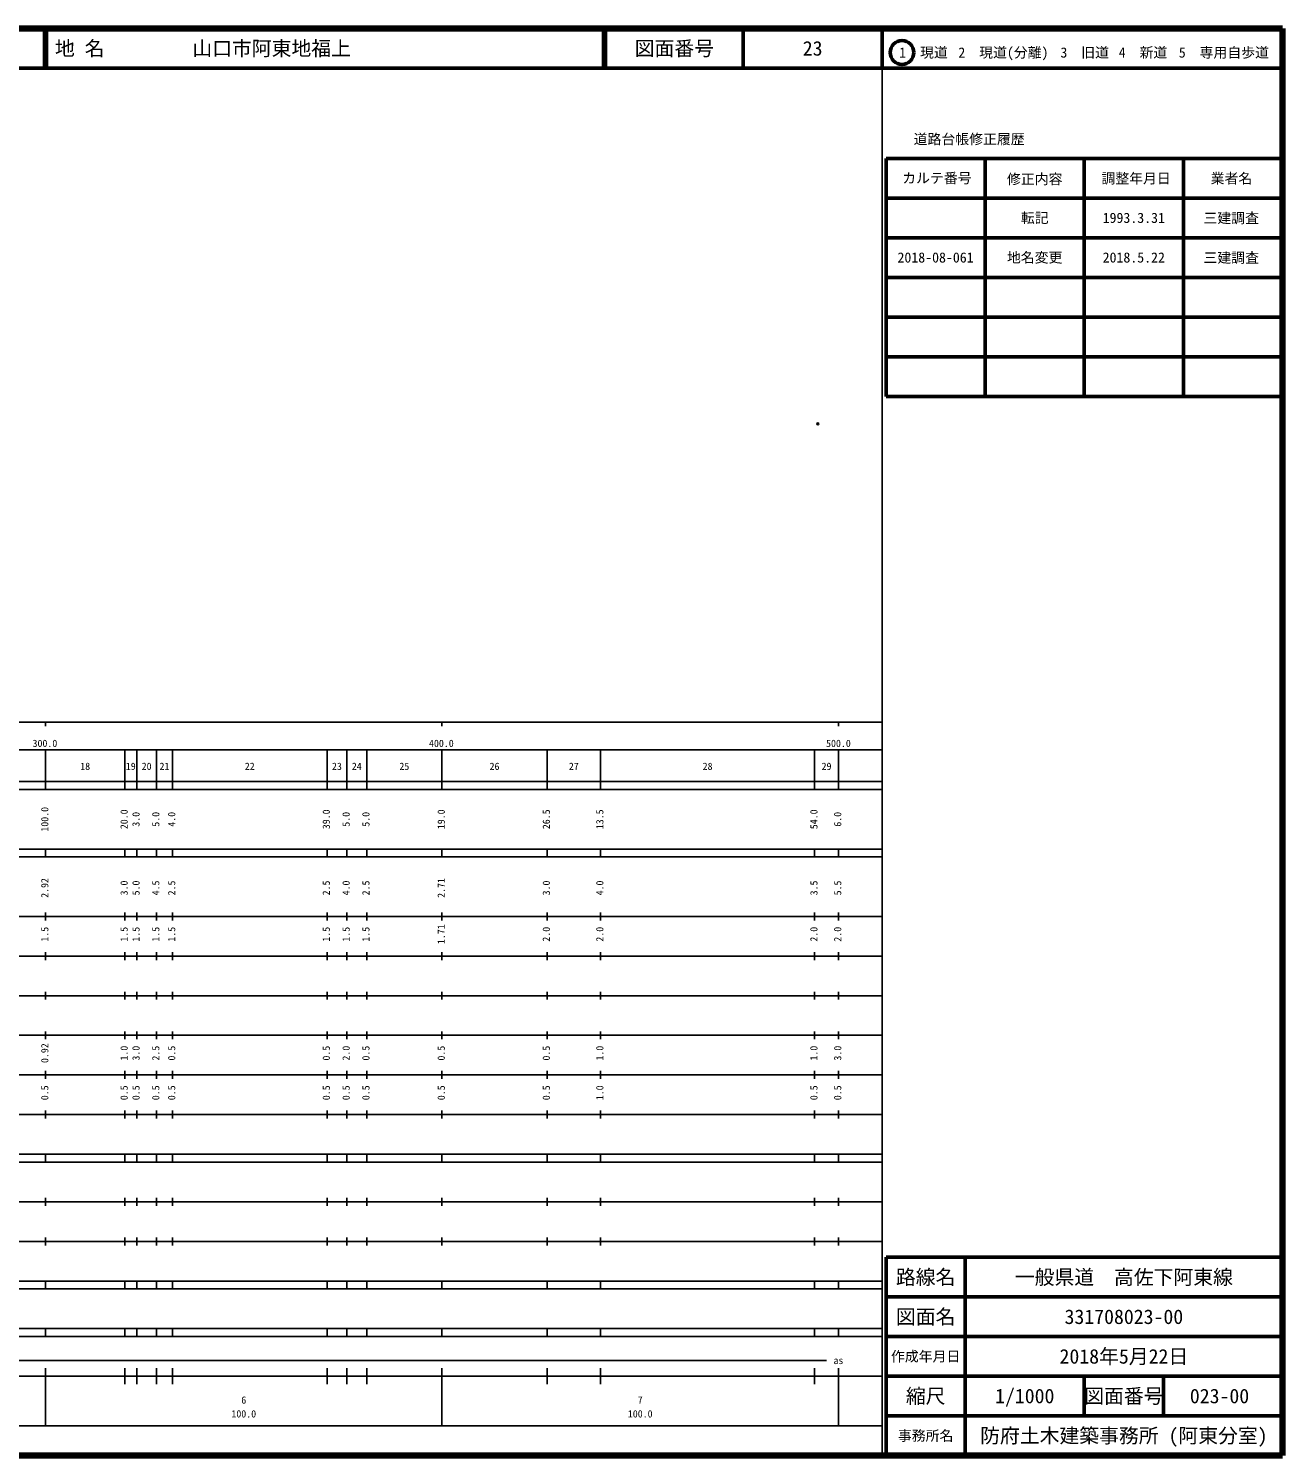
# Model space of a CAD drawing. Units: millimetres on the paper. Extents: x 40 to 680, y 20 to 380.
# Drawn here: x 363.7 to 680, y 20 to 380 of the extents above; entities that cross this region are included whole.
import ezdxf
from ezdxf.enums import TextEntityAlignment as Align

# ---------------------------------------------------------------- set-up
doc = ezdxf.new("R2010")
doc.units = ezdxf.units.MM
doc.header["$PDMODE"] = 32
doc.header["$PDSIZE"] = 0.5
doc.layers.add('M-OTRS', color=6, linetype='Continuous')
doc.layers.add('M-TTL-TXT', color=7, linetype='Continuous')
for name, color, linetype, lineweight in [('M-TTL', 2, 'Continuous', 140), ('M-TTL-BAND', 7, 'Continuous', 25), ('M-TTL-FRAM', 2, 'Continuous', 50), ('M-TTL-LINE', 7, 'Continuous', 50)]:
    doc.layers.add(name, color=color, linetype=linetype, lineweight=lineweight)
doc.styles.add('ＭＳ ゴシック', font='')
doc.styles.get('ＭＳ ゴシック').set_extended_font_data('MS Gothic')

msp = doc.modelspace()

# ---------------------------------------------------------------- linework, layer by layer
at = {"layer": 'M-OTRS'}
msp.add_point((562.79, 280.261), dxfattribs=at)
at = {"layer": 'M-TTL'}
for p, q in [((680, 380), (40, 380)), ((680, 20), (680, 380)), ((40, 20), (680, 20))]:
    msp.add_line(p, q, dxfattribs=at)
at = {"layer": 'M-TTL-BAND'}
for p, q in [((579, 20), (579, 370)), ((40, 205), (579, 205)), ((368, 205), (368, 204)), ((468, 205), (468, 204)), ((568, 205), (568, 204)), ((68, 198), (579, 198)), ((368, 188), (368, 198)), ((388, 188), (388, 198)), ((391, 188), (391, 198)), ((396, 188), (396, 198)), ((400, 188), (400, 198)), ((439, 188), (439, 198)), ((444, 188), (444, 198)), ((449, 188), (449, 198)), ((468, 188), (468, 198)), ((494.5, 188), (494.5, 198)), ((508, 188), (508, 198)), ((562, 188), (562, 198)), ((568, 188), (568, 198)), ((40, 190), (579, 190)), ((40, 188), (579, 188)), ((40, 173), (579, 173)), ((368, 171), (368, 173)), ((388, 171), (388, 173)), ((391, 171), (391, 173)), ((396, 171), (396, 173)), ((400, 171), (400, 173)), ((439, 171), (439, 173)), ((444, 171), (444, 173)), ((449, 171), (449, 173)), ((468, 171), (468, 173)), ((494.5, 171), (494.5, 173)), ((508, 171), (508, 173)), ((562, 171), (562, 173)), ((568, 171), (568, 173)), ((40, 171), (579, 171)), ((40, 156), (579, 156)), ((368, 155), (368, 157)), ((388, 155), (388, 157)), ((391, 155), (391, 157)), ((396, 155), (396, 157)), ((400, 155), (400, 157)), ((439, 155), (439, 157)), ((444, 155), (444, 157)), ((449, 155), (449, 157)), ((468, 155), (468, 157)), ((494.5, 155), (494.5, 157)), ((508, 155), (508, 157)), ((562, 155), (562, 157)), ((568, 155), (568, 157)), ((46, 146), (579, 146)), ((368, 145), (368, 147)), ((388, 145), (388, 147)), ((391, 145), (391, 147)), ((396, 145), (396, 147)), ((400, 145), (400, 147)), ((439, 145), (439, 147)), ((444, 145), (444, 147)), ((449, 145), (449, 147)), ((468, 145), (468, 147)), ((494.5, 145), (494.5, 147)), ((508, 145), (508, 147)), ((562, 145), (562, 147)), ((568, 145), (568, 147)), ((368, 135), (368, 137)), ((388, 135), (388, 137)), ((391, 135), (391, 137)), ((396, 135), (396, 137)), ((400, 135), (400, 137)), ((439, 135), (439, 137)), ((444, 135), (444, 137)), ((449, 135), (449, 137)), ((468, 135), (468, 137)), ((494.5, 135), (494.5, 137)), ((508, 135), (508, 137)), ((562, 135), (562, 137)), ((568, 135), (568, 137)), ((52, 136), (579, 136)), ((46, 126), (579, 126)), ((368, 125), (368, 127)), ((388, 125), (388, 127)), ((391, 125), (391, 127)), ((396, 125), (396, 127)), ((400, 125), (400, 127)), ((439, 125), (439, 127)), ((444, 125), (444, 127)), ((449, 125), (449, 127)), ((468, 125), (468, 127)), ((494.5, 125), (494.5, 127)), ((508, 125), (508, 127)), ((562, 125), (562, 127)), ((568, 125), (568, 127)), ((52, 116), (579, 116)), ((368, 115), (368, 117)), ((388, 115), (388, 117)), ((391, 115), (391, 117)), ((396, 115), (396, 117)), ((400, 115), (400, 117)), ((439, 115), (439, 117)), ((444, 115), (444, 117)), ((449, 115), (449, 117)), ((468, 115), (468, 117)), ((494.5, 115), (494.5, 117)), ((508, 115), (508, 117)), ((562, 115), (562, 117)), ((568, 115), (568, 117)), ((46, 106), (579, 106)), ((368, 105), (368, 107)), ((388, 105), (388, 107)), ((391, 105), (391, 107)), ((396, 105), (396, 107)), ((400, 105), (400, 107)), ((439, 105), (439, 107)), ((444, 105), (444, 107)), ((449, 105), (449, 107)), ((468, 105), (468, 107)), ((494.5, 105), (494.5, 107)), ((508, 105), (508, 107)), ((562, 105), (562, 107)), ((568, 105), (568, 107)), ((40, 96), (579, 96)), ((40, 94), (579, 94)), ((368, 94), (368, 96)), ((388, 94), (388, 96)), ((391, 94), (391, 96)), ((396, 94), (396, 96)), ((400, 94), (400, 96)), ((439, 94), (439, 96)), ((444, 94), (444, 96)), ((449, 94), (449, 96)), ((468, 94), (468, 96)), ((494.5, 94), (494.5, 96)), ((508, 94), (508, 96)), ((562, 94), (562, 96)), ((568, 94), (568, 96)), ((49, 84), (579, 84)), ((368, 83), (368, 85)), ((388, 83), (388, 85)), ((391, 83), (391, 85)), ((396, 83), (396, 85)), ((400, 83), (400, 85)), ((439, 83), (439, 85)), ((444, 83), (444, 85)), ((449, 83), (449, 85)), ((468, 83), (468, 85)), ((494.5, 83), (494.5, 85)), ((508, 83), (508, 85)), ((562, 83), (562, 85)), ((568, 83), (568, 85)), ((40, 74), (579, 74)), ((368, 73), (368, 75)), ((388, 73), (388, 75)), ((391, 73), (391, 75)), ((396, 73), (396, 75)), ((400, 73), (400, 75)), ((439, 73), (439, 75)), ((444, 73), (444, 75)), ((449, 73), (449, 75)), ((468, 73), (468, 75)), ((494.5, 73), (494.5, 75)), ((508, 73), (508, 75)), ((562, 73), (562, 75)), ((568, 73), (568, 75)), ((40, 64), (579, 64)), ((40, 62), (579, 62)), ((368, 62), (368, 64)), ((388, 62), (388, 64)), ((391, 62), (391, 64)), ((396, 62), (396, 64)), ((400, 62), (400, 64)), ((439, 62), (439, 64)), ((444, 62), (444, 64)), ((449, 62), (449, 64)), ((468, 62), (468, 64)), ((494.5, 62), (494.5, 64)), ((508, 62), (508, 64)), ((562, 62), (562, 64)), ((568, 62), (568, 64)), ((40, 52), (579, 52)), ((368, 50), (368, 52)), ((388, 50), (388, 52)), ((391, 50), (391, 52)), ((396, 50), (396, 52)), ((400, 50), (400, 52)), ((439, 50), (439, 52)), ((444, 50), (444, 52)), ((449, 50), (449, 52)), ((468, 50), (468, 52)), ((494.5, 50), (494.5, 52)), ((508, 50), (508, 52)), ((562, 50), (562, 52)), ((568, 50), (568, 52)), ((40, 50), (579, 50)), ((249.5, 44), (565, 44)), ((40, 40), (579, 40)), ((368, 27.5), (368, 42)), ((388, 38), (388, 42)), ((391, 38), (391, 42)), ((396, 38), (396, 42)), ((400, 38), (400, 42)), ((439, 38), (439, 42)), ((444, 38), (444, 42)), ((449, 38), (449, 42)), ((468, 27.5), (468, 42)), ((494.5, 38), (494.5, 42)), ((508, 38), (508, 42)), ((562, 38), (562, 42)), ((568, 27.5), (568, 42)), ((68, 27.5), (579, 27.5))]:
    msp.add_line(p, q, dxfattribs=at)
at = {"layer": 'M-TTL-FRAM'}
for p, q in [((580, 347.197), (580, 287.197)), ((580, 347.197), (680, 347.197)), ((580, 287.197), (680, 287.197)), ((680, 70), (580, 70)), ((580, 70), (580, 20))]:
    msp.add_line(p, q, dxfattribs=at)
at = {"layer": 'M-TTL-LINE'}
for p, q in [((367.75, 380), (367.75, 370)), ((368.25, 380), (368.25, 370)), ((508.747, 380), (508.747, 370)), ((509.247, 380), (509.247, 370)), ((543.997, 380), (543.997, 370)), ((579, 380), (579, 370)), ((40, 370), (680, 370)), ((605, 347.197), (605, 287.197)), ((630, 347.197), (630, 287.197)), ((655, 347.197), (655, 287.197)), ((580, 337.197), (680, 337.197)), ((580, 327.197), (680, 327.197)), ((580, 317.197), (680, 317.197)), ((580, 307.197), (680, 307.197)), ((580, 297.197), (680, 297.197)), ((600, 70), (600, 20)), ((680, 60), (580, 60)), ((680, 50), (580, 50)), ((680, 40), (580, 40)), ((630, 40), (630, 30)), ((650, 40), (650, 30)), ((680, 30), (580, 30))]:
    msp.add_line(p, q, dxfattribs=at)
msp.add_circle((584.031, 373.958), 3, dxfattribs=at)

# ---------------------------------------------------------------- texts
at = {"layer": 'M-TTL-BAND', "style": 'ＭＳ ゴシック'}
for s, p in [('300.0', (367.844, 198.195)), ('400.0', (467.844, 198.195)), ('500.0', (568, 198.195)), ('18', (378, 192.405)), ('19', (389.5, 192.405)), ('20', (393.5, 192.405)), ('21', (398, 192.405)), ('22', (419.5, 192.405)), ('23', (441.5, 192.405)), ('24', (446.5, 192.405)), ('25', (458.5, 192.405)), ('26', (481.25, 192.405)), ('27', (501.25, 192.405)), ('28', (535, 192.405)), ('29', (565, 192.405)), ('as', (568, 42.5)), ('6', (418, 32.523)), ('7', (518, 32.523)), ('100.0', (418, 29.033)), ('100.0', (518, 29.033))]:
    msp.add_text(s, height=1.833, dxfattribs=at).set_placement(p, align=Align.BOTTOM_CENTER)
for s, p in [('100.0', (369.266, 180.5)), ('20.0', (389.266, 180.5)), ('3.0', (392.266, 180.5)), ('5.0', (397.266, 180.5)), ('4.0', (401.266, 180.5)), ('39.0', (440.266, 180.5)), ('5.0', (445.266, 180.5)), ('5.0', (450.266, 180.5)), ('19.0', (469.266, 180.5)), ('26.5', (495.766, 180.5)), ('13.5', (509.266, 180.5)), ('54.0', (563.266, 180.5)), ('6.0', (569.266, 180.5)), ('2.92', (369.266, 163.174)), ('3.0', (389.266, 163.174)), ('5.0', (392.266, 163.174)), ('4.5', (397.266, 163.174)), ('2.5', (401.266, 163.174)), ('2.5', (440.266, 163.174)), ('4.0', (445.266, 163.174)), ('2.5', (450.266, 163.174)), ('2.71', (469.266, 163.174)), ('3.0', (495.766, 163.174)), ('4.0', (509.266, 163.174)), ('3.5', (563.266, 163.174)), ('5.5', (569.266, 163.174)), ('1.5', (369.266, 151.5)), ('1.5', (389.266, 151.5)), ('1.5', (392.266, 151.5)), ('1.5', (397.266, 151.5)), ('1.5', (401.266, 151.5)), ('1.5', (440.266, 151.5)), ('1.5', (445.266, 151.5)), ('1.5', (450.266, 151.5)), ('1.71', (469.266, 151.5)), ('2.0', (495.766, 151.5)), ('2.0', (509.266, 151.5)), ('2.0', (563.266, 151.5)), ('2.0', (569.266, 151.5)), ('0.92', (369.266, 121.5)), ('1.0', (389.266, 121.5)), ('3.0', (392.266, 121.5)), ('2.5', (397.266, 121.5)), ('0.5', (401.266, 121.5)), ('0.5', (440.266, 121.5)), ('2.0', (445.266, 121.5)), ('0.5', (450.266, 121.5)), ('0.5', (469.266, 121.5)), ('0.5', (495.766, 121.5)), ('1.0', (509.266, 121.5)), ('1.0', (563.266, 121.5)), ('3.0', (569.266, 121.5)), ('0.5', (369.266, 111.5)), ('0.5', (389.266, 111.5)), ('0.5', (392.266, 111.5)), ('0.5', (397.266, 111.5)), ('0.5', (401.266, 111.5)), ('0.5', (440.266, 111.5)), ('0.5', (445.266, 111.5)), ('0.5', (450.266, 111.5)), ('0.5', (469.266, 111.5)), ('0.5', (495.766, 111.5)), ('1.0', (509.266, 111.5)), ('0.5', (563.266, 111.5)), ('0.5', (569.266, 111.5))]:
    msp.add_text(s, height=1.833, rotation=90, dxfattribs=at).set_placement(p, align=Align.BOTTOM_CENTER)
at = {"layer": 'M-TTL-TXT', "style": 'ＭＳ ゴシック'}
for s, p in [('地 名', (370.38, 375)), ('山口市阿東地福上', (405.024, 375))]:
    msp.add_text(s, height=3.666, dxfattribs=at).set_placement(p, align=Align.MIDDLE_LEFT)
for s, height, p in [('図面番号', 3.666, (526.622, 375)), ('23', 3.666, (561.497, 375)), ('1\u3000現道', 2.566, (589.448, 373.958)), ('2\u3000現道(分離)', 2.566, (609.619, 373.958)), ('3\u3000旧道', 2.566, (630.121, 373.958)), ('4\u3000新道', 2.566, (644.824, 373.958)), ('5\u3000専用自歩道', 2.566, (665.228, 373.958)), ('道路台帳修正履歴', 2.566, (600.968, 352.113)), ('カルテ番号', 2.566, (592.839, 342.277)), ('修正内容', 2.566, (617.509, 342.023)), ('調整年月日', 2.566, (643.089, 342.197)), ('業者名', 2.566, (667.134, 342.197)), ('転記', 2.566, (617.5, 332.245)), ('1993.3.31', 2.566, (642.5, 332.245)), ('三建調査', 2.566, (667.077, 332.189)), ('2018-08-061', 2.566, (592.5, 322.245)), ('地名変更', 2.566, (617.5, 322.245)), ('2018.5.22', 2.566, (642.5, 322.245)), ('三建調査', 2.566, (667.077, 322.189)), ('路線名', 3.666, (590, 65)), ('路線名', 3.666, (590, 65)), ('一般県道\u3000高佐下阿東線', 3.666, (640, 65)), ('図面名', 3.666, (590, 55)), ('図面名', 3.666, (590, 55)), ('331708023-00', 3.666, (640, 55)), ('2018年5月22日', 3.666, (640, 45)), ('作成年月日', 2.566, (590, 45)), ('作成年月日', 2.566, (590, 45)), ('縮尺', 3.666, (590, 35)), ('縮尺', 3.666, (590, 35)), ('1/1000', 3.666, (615, 35)), ('図面番号', 3.666, (640, 35)), ('図面番号', 3.666, (640, 35)), ('023-00', 3.666, (664.125, 35)), ('事務所名', 2.566, (590, 25)), ('事務所名', 2.566, (590, 25)), ('防府土木建築事務所 (阿東分室)', 3.666, (640, 25))]:
    msp.add_text(s, height=height, dxfattribs=at).set_placement(p, align=Align.MIDDLE_CENTER)

doc.saveas('drawing.dxf')
